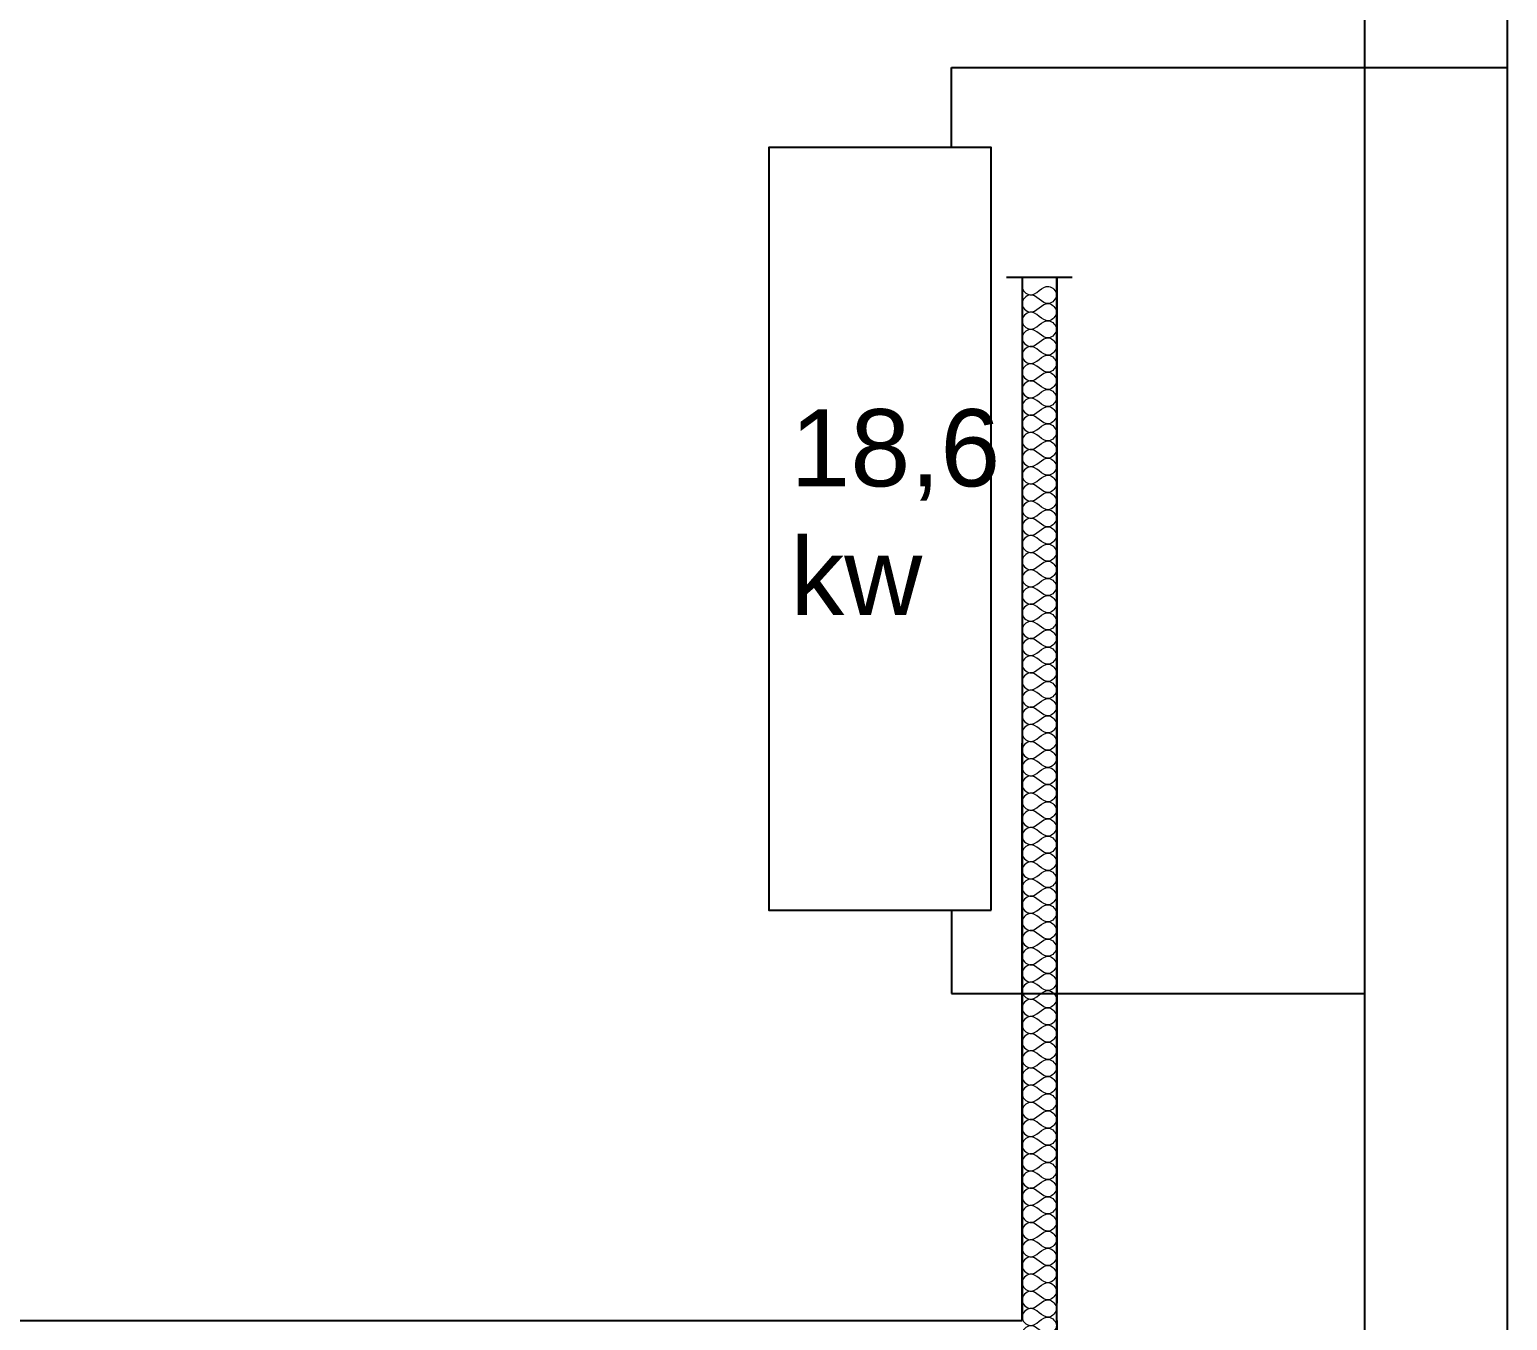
# Model space of a CAD drawing. Header units: metres. Extents: x 125 to 1179, y 511 to 749.
# Drawn here: x 306.93 to 354.77, y 605.92 to 647.73 of the extents above; entities that cross this region are included whole.
import ezdxf

# ---------------------------------------------------------------- set-up
doc = ezdxf.new("R2010")
doc.units = ezdxf.units.M
doc.layers.add('Text18', color=8, linetype='Continuous', lineweight=18)
doc.styles.get("Standard").update_dxf_attribs({"font": 'arial.ttf'})

msp = doc.modelspace()

# ---------------------------------------------------------------- linework, layer by layer
at = {"color": 152, "true_color": 0x2776bb}
for p, q in [((354.774, 566.675), (354.774, 691.675)), ((336.774, 643.904), (336.774, 646.501)), ((336.774, 646.501), (354.774, 646.501))]:
    msp.add_line(p, q, dxfattribs=at)
at = {"color": 30, "true_color": 0xf26722}
for p, q in [((350.148, 664.036), (350.148, 538.775)), ((336.774, 619.204), (336.774, 616.504)), ((336.774, 616.504), (350.148, 616.504))]:
    msp.add_line(p, q, dxfattribs=at)
for p, q in [((338.562, 639.702), (340.686, 639.702)), ((339.062, 639.702), (339.062, 605.919)), ((340.186, 605.919), (340.186, 639.702)), ((340.186, 639.702), (340.186, 606.481)), ((339.062, 605.919), (339.062, 624.619)), ((140.186, 605.919), (339.062, 605.919)), ((340.186, 605.919), (340.186, 604.796))]:
    msp.add_line(p, q)
msp.add_lwpolyline([(338.062, 619.204), (338.062, 643.904), (330.862, 643.904), (330.862, 639.869), (330.862, 623.239), (330.862, 619.204)], close=True)
at = {"layer": 'Text18', "color": 0, "ltscale": 0.5}
for points, knots in [([(339.062, 639.409), (339.064, 639.279), (339.426, 638.913), (339.709, 639.439), (339.925, 639.409)], [1.2768335, 1.2768335, 1.2768335, 1.2768335, 1.6131741, 2.2173264, 2.2173264, 2.2173264, 2.2173264]), ([(339.925, 639.409), (340.045, 639.393), (340.305, 639.131), (339.81, 638.634), (339.427, 639.355), (339.063, 638.978), (339.062, 638.853)], [2.217326, 2.217326, 2.217326, 2.217326, 2.553667, 2.890008, 3.49416, 3.830501, 3.830501, 3.830501, 3.830501]), ([(339.062, 638.853), (339.064, 638.722), (339.426, 638.357), (339.709, 638.883), (339.925, 638.853)], [1.2768335, 1.2768335, 1.2768335, 1.2768335, 1.6131741, 2.2173264, 2.2173264, 2.2173264, 2.2173264]), ([(339.925, 638.853), (340.045, 638.837), (340.305, 638.575), (339.81, 638.078), (339.427, 638.798), (339.063, 638.421), (339.062, 638.297)], [2.217326, 2.217326, 2.217326, 2.217326, 2.553667, 2.890008, 3.49416, 3.830501, 3.830501, 3.830501, 3.830501]), ([(339.062, 638.297), (339.064, 638.166), (339.426, 637.801), (339.709, 638.327), (339.925, 638.297)], [1.2768335, 1.2768335, 1.2768335, 1.2768335, 1.6131741, 2.2173264, 2.2173264, 2.2173264, 2.2173264]), ([(339.925, 638.297), (340.045, 638.28), (340.305, 638.019), (339.81, 637.521), (339.427, 638.242), (339.063, 637.865), (339.062, 637.74)], [2.217326, 2.217326, 2.217326, 2.217326, 2.553667, 2.890008, 3.49416, 3.830501, 3.830501, 3.830501, 3.830501]), ([(339.062, 637.74), (339.064, 637.61), (339.426, 637.244), (339.709, 637.77), (339.925, 637.74)], [1.2768335, 1.2768335, 1.2768335, 1.2768335, 1.6131741, 2.2173264, 2.2173264, 2.2173264, 2.2173264]), ([(339.925, 637.74), (340.045, 637.724), (340.305, 637.463), (339.81, 636.965), (339.427, 637.686), (339.063, 637.309), (339.062, 637.184)], [2.217326, 2.217326, 2.217326, 2.217326, 2.553667, 2.890008, 3.49416, 3.830501, 3.830501, 3.830501, 3.830501]), ([(339.062, 637.184), (339.064, 637.053), (339.426, 636.688), (339.709, 637.214), (339.925, 637.184)], [1.2768335, 1.2768335, 1.2768335, 1.2768335, 1.6131741, 2.2173264, 2.2173264, 2.2173264, 2.2173264]), ([(339.925, 637.184), (340.045, 637.168), (340.305, 636.906), (339.81, 636.409), (339.427, 637.129), (339.063, 636.753), (339.062, 636.628)], [2.217326, 2.217326, 2.217326, 2.217326, 2.553667, 2.890008, 3.49416, 3.830501, 3.830501, 3.830501, 3.830501]), ([(339.062, 636.628), (339.064, 636.497), (339.426, 636.132), (339.709, 636.658), (339.925, 636.628)], [1.2768335, 1.2768335, 1.2768335, 1.2768335, 1.6131741, 2.2173264, 2.2173264, 2.2173264, 2.2173264]), ([(339.925, 636.628), (340.045, 636.611), (340.305, 636.35), (339.81, 635.852), (339.427, 636.573), (339.063, 636.196), (339.062, 636.072)], [2.217326, 2.217326, 2.217326, 2.217326, 2.553667, 2.890008, 3.49416, 3.830501, 3.830501, 3.830501, 3.830501]), ([(339.062, 636.072), (339.064, 635.941), (339.426, 635.575), (339.709, 636.101), (339.925, 636.072)], [1.2768335, 1.2768335, 1.2768335, 1.2768335, 1.6131741, 2.2173264, 2.2173264, 2.2173264, 2.2173264]), ([(339.925, 636.072), (340.045, 636.055), (340.305, 635.794), (339.81, 635.296), (339.427, 636.017), (339.063, 635.64), (339.062, 635.515)], [2.217326, 2.217326, 2.217326, 2.217326, 2.553667, 2.890008, 3.49416, 3.830501, 3.830501, 3.830501, 3.830501]), ([(339.062, 635.515), (339.064, 635.384), (339.426, 635.019), (339.709, 635.545), (339.925, 635.515)], [1.2768335, 1.2768335, 1.2768335, 1.2768335, 1.6131741, 2.2173264, 2.2173264, 2.2173264, 2.2173264]), ([(339.925, 635.515), (340.045, 635.499), (340.305, 635.237), (339.81, 634.74), (339.427, 635.46), (339.063, 635.084), (339.062, 634.959)], [2.217326, 2.217326, 2.217326, 2.217326, 2.553667, 2.890008, 3.49416, 3.830501, 3.830501, 3.830501, 3.830501]), ([(339.062, 634.959), (339.064, 634.828), (339.426, 634.463), (339.709, 634.989), (339.925, 634.959)], [1.2768335, 1.2768335, 1.2768335, 1.2768335, 1.6131741, 2.2173264, 2.2173264, 2.2173264, 2.2173264]), ([(339.925, 634.959), (340.045, 634.942), (340.305, 634.681), (339.81, 634.183), (339.427, 634.904), (339.063, 634.527), (339.062, 634.403)], [2.217326, 2.217326, 2.217326, 2.217326, 2.553667, 2.890008, 3.49416, 3.830501, 3.830501, 3.830501, 3.830501]), ([(339.062, 634.403), (339.064, 634.272), (339.426, 633.906), (339.709, 634.432), (339.925, 634.403)], [1.2768335, 1.2768335, 1.2768335, 1.2768335, 1.6131741, 2.2173264, 2.2173264, 2.2173264, 2.2173264]), ([(339.925, 634.403), (340.045, 634.386), (340.305, 634.125), (339.81, 633.627), (339.427, 634.348), (339.063, 633.971), (339.062, 633.846)], [2.217326, 2.217326, 2.217326, 2.217326, 2.553667, 2.890008, 3.49416, 3.830501, 3.830501, 3.830501, 3.830501]), ([(339.062, 633.846), (339.064, 633.716), (339.426, 633.35), (339.709, 633.876), (339.925, 633.846)], [1.2768335, 1.2768335, 1.2768335, 1.2768335, 1.6131741, 2.2173264, 2.2173264, 2.2173264, 2.2173264]), ([(339.925, 633.846), (340.045, 633.83), (340.305, 633.568), (339.81, 633.071), (339.427, 633.792), (339.063, 633.415), (339.062, 633.29)], [2.217326, 2.217326, 2.217326, 2.217326, 2.553667, 2.890008, 3.49416, 3.830501, 3.830501, 3.830501, 3.830501]), ([(339.062, 633.29), (339.064, 633.159), (339.426, 632.794), (339.709, 633.32), (339.925, 633.29)], [1.2768335, 1.2768335, 1.2768335, 1.2768335, 1.6131741, 2.2173264, 2.2173264, 2.2173264, 2.2173264]), ([(339.925, 633.29), (340.045, 633.273), (340.305, 633.012), (339.81, 632.515), (339.427, 633.235), (339.063, 632.858), (339.062, 632.734)], [2.217326, 2.217326, 2.217326, 2.217326, 2.553667, 2.890008, 3.49416, 3.830501, 3.830501, 3.830501, 3.830501]), ([(339.062, 632.734), (339.064, 632.603), (339.426, 632.237), (339.709, 632.763), (339.925, 632.734)], [1.2768335, 1.2768335, 1.2768335, 1.2768335, 1.6131741, 2.2173264, 2.2173264, 2.2173264, 2.2173264]), ([(339.925, 632.734), (340.045, 632.717), (340.305, 632.456), (339.81, 631.958), (339.427, 632.679), (339.063, 632.302), (339.062, 632.177)], [2.217326, 2.217326, 2.217326, 2.217326, 2.553667, 2.890008, 3.49416, 3.830501, 3.830501, 3.830501, 3.830501]), ([(339.062, 632.177), (339.064, 632.047), (339.426, 631.681), (339.709, 632.207), (339.925, 632.177)], [1.2768335, 1.2768335, 1.2768335, 1.2768335, 1.6131741, 2.2173264, 2.2173264, 2.2173264, 2.2173264]), ([(339.925, 632.177), (340.045, 632.161), (340.305, 631.899), (339.81, 631.402), (339.427, 632.123), (339.063, 631.746), (339.062, 631.621)], [2.217326, 2.217326, 2.217326, 2.217326, 2.553667, 2.890008, 3.49416, 3.830501, 3.830501, 3.830501, 3.830501]), ([(339.062, 631.621), (339.064, 631.49), (339.426, 631.125), (339.709, 631.651), (339.925, 631.621)], [1.2768335, 1.2768335, 1.2768335, 1.2768335, 1.6131741, 2.2173264, 2.2173264, 2.2173264, 2.2173264]), ([(339.925, 631.621), (340.045, 631.604), (340.305, 631.343), (339.81, 630.846), (339.427, 631.566), (339.063, 631.189), (339.062, 631.065)], [2.217326, 2.217326, 2.217326, 2.217326, 2.553667, 2.890008, 3.49416, 3.830501, 3.830501, 3.830501, 3.830501]), ([(339.062, 631.065), (339.064, 630.934), (339.426, 630.568), (339.709, 631.095), (339.925, 631.065)], [1.2768335, 1.2768335, 1.2768335, 1.2768335, 1.6131741, 2.2173264, 2.2173264, 2.2173264, 2.2173264]), ([(339.925, 631.065), (340.045, 631.048), (340.305, 630.787), (339.81, 630.289), (339.427, 631.01), (339.063, 630.633), (339.062, 630.508)], [2.217326, 2.217326, 2.217326, 2.217326, 2.553667, 2.890008, 3.49416, 3.830501, 3.830501, 3.830501, 3.830501]), ([(339.062, 630.508), (339.064, 630.378), (339.426, 630.012), (339.709, 630.538), (339.925, 630.508)], [1.2768335, 1.2768335, 1.2768335, 1.2768335, 1.6131741, 2.2173264, 2.2173264, 2.2173264, 2.2173264]), ([(339.925, 630.508), (340.045, 630.492), (340.305, 630.23), (339.81, 629.733), (339.427, 630.454), (339.063, 630.077), (339.062, 629.952)], [2.217326, 2.217326, 2.217326, 2.217326, 2.553667, 2.890008, 3.49416, 3.830501, 3.830501, 3.830501, 3.830501]), ([(339.062, 629.952), (339.064, 629.821), (339.426, 629.456), (339.709, 629.982), (339.925, 629.952)], [1.2768335, 1.2768335, 1.2768335, 1.2768335, 1.6131741, 2.2173264, 2.2173264, 2.2173264, 2.2173264]), ([(339.925, 629.952), (340.045, 629.935), (340.305, 629.674), (339.81, 629.177), (339.427, 629.897), (339.063, 629.52), (339.062, 629.396)], [2.217326, 2.217326, 2.217326, 2.217326, 2.553667, 2.890008, 3.49416, 3.830501, 3.830501, 3.830501, 3.830501]), ([(339.062, 629.396), (339.064, 629.265), (339.426, 628.899), (339.709, 629.426), (339.925, 629.396)], [1.2768335, 1.2768335, 1.2768335, 1.2768335, 1.6131741, 2.2173264, 2.2173264, 2.2173264, 2.2173264]), ([(339.925, 629.396), (340.045, 629.379), (340.305, 629.118), (339.81, 628.62), (339.427, 629.341), (339.063, 628.964), (339.062, 628.839)], [2.217326, 2.217326, 2.217326, 2.217326, 2.553667, 2.890008, 3.49416, 3.830501, 3.830501, 3.830501, 3.830501]), ([(339.062, 628.839), (339.064, 628.709), (339.426, 628.343), (339.709, 628.869), (339.925, 628.839)], [1.2768335, 1.2768335, 1.2768335, 1.2768335, 1.6131741, 2.2173264, 2.2173264, 2.2173264, 2.2173264]), ([(339.925, 628.839), (340.045, 628.823), (340.305, 628.561), (339.81, 628.064), (339.427, 628.785), (339.063, 628.408), (339.062, 628.283)], [2.217326, 2.217326, 2.217326, 2.217326, 2.553667, 2.890008, 3.49416, 3.830501, 3.830501, 3.830501, 3.830501]), ([(339.062, 628.283), (339.064, 628.152), (339.426, 627.787), (339.709, 628.313), (339.925, 628.283)], [1.2768335, 1.2768335, 1.2768335, 1.2768335, 1.6131741, 2.2173264, 2.2173264, 2.2173264, 2.2173264]), ([(339.925, 628.283), (340.045, 628.266), (340.305, 628.005), (339.81, 627.508), (339.427, 628.228), (339.063, 627.851), (339.062, 627.727)], [2.217326, 2.217326, 2.217326, 2.217326, 2.553667, 2.890008, 3.49416, 3.830501, 3.830501, 3.830501, 3.830501]), ([(339.062, 627.727), (339.064, 627.596), (339.426, 627.23), (339.709, 627.757), (339.925, 627.727)], [1.2768335, 1.2768335, 1.2768335, 1.2768335, 1.6131741, 2.2173264, 2.2173264, 2.2173264, 2.2173264]), ([(339.925, 627.727), (340.045, 627.71), (340.305, 627.449), (339.81, 626.951), (339.427, 627.672), (339.063, 627.295), (339.062, 627.17)], [2.217326, 2.217326, 2.217326, 2.217326, 2.553667, 2.890008, 3.49416, 3.830501, 3.830501, 3.830501, 3.830501]), ([(339.062, 627.17), (339.064, 627.04), (339.426, 626.674), (339.709, 627.2), (339.925, 627.17)], [1.2768335, 1.2768335, 1.2768335, 1.2768335, 1.6131741, 2.2173264, 2.2173264, 2.2173264, 2.2173264]), ([(339.925, 627.17), (340.045, 627.154), (340.305, 626.892), (339.81, 626.395), (339.427, 627.116), (339.063, 626.739), (339.062, 626.614)], [2.217326, 2.217326, 2.217326, 2.217326, 2.553667, 2.890008, 3.49416, 3.830501, 3.830501, 3.830501, 3.830501]), ([(339.062, 626.614), (339.064, 626.483), (339.426, 626.118), (339.709, 626.644), (339.925, 626.614)], [1.2768335, 1.2768335, 1.2768335, 1.2768335, 1.6131741, 2.2173264, 2.2173264, 2.2173264, 2.2173264]), ([(339.925, 626.614), (340.045, 626.597), (340.305, 626.336), (339.81, 625.839), (339.427, 626.559), (339.063, 626.182), (339.062, 626.058)], [2.217326, 2.217326, 2.217326, 2.217326, 2.553667, 2.890008, 3.49416, 3.830501, 3.830501, 3.830501, 3.830501]), ([(339.062, 626.058), (339.064, 625.927), (339.426, 625.561), (339.709, 626.088), (339.925, 626.058)], [1.2768335, 1.2768335, 1.2768335, 1.2768335, 1.6131741, 2.2173264, 2.2173264, 2.2173264, 2.2173264]), ([(339.925, 626.058), (340.045, 626.041), (340.305, 625.78), (339.81, 625.282), (339.427, 626.003), (339.063, 625.626), (339.062, 625.501)], [2.217326, 2.217326, 2.217326, 2.217326, 2.553667, 2.890008, 3.49416, 3.830501, 3.830501, 3.830501, 3.830501]), ([(339.062, 625.501), (339.064, 625.371), (339.426, 625.005), (339.709, 625.531), (339.925, 625.501)], [1.2768335, 1.2768335, 1.2768335, 1.2768335, 1.6131741, 2.2173264, 2.2173264, 2.2173264, 2.2173264]), ([(339.925, 625.501), (340.045, 625.485), (340.305, 625.223), (339.81, 624.726), (339.427, 625.447), (339.063, 625.07), (339.062, 624.945)], [2.217326, 2.217326, 2.217326, 2.217326, 2.553667, 2.890008, 3.49416, 3.830501, 3.830501, 3.830501, 3.830501]), ([(339.062, 624.945), (339.064, 624.814), (339.426, 624.449), (339.709, 624.975), (339.925, 624.945)], [1.2768335, 1.2768335, 1.2768335, 1.2768335, 1.6131741, 2.2173264, 2.2173264, 2.2173264, 2.2173264]), ([(339.925, 624.945), (340.045, 624.928), (340.305, 624.667), (339.81, 624.17), (339.427, 624.89), (339.063, 624.513), (339.062, 624.389)], [2.217326, 2.217326, 2.217326, 2.217326, 2.553667, 2.890008, 3.49416, 3.830501, 3.830501, 3.830501, 3.830501]), ([(339.062, 624.389), (339.064, 624.258), (339.426, 623.892), (339.709, 624.419), (339.925, 624.389)], [1.2768335, 1.2768335, 1.2768335, 1.2768335, 1.6131741, 2.2173264, 2.2173264, 2.2173264, 2.2173264]), ([(339.925, 624.389), (340.045, 624.372), (340.305, 624.111), (339.81, 623.613), (339.427, 624.334), (339.063, 623.957), (339.062, 623.832)], [2.217326, 2.217326, 2.217326, 2.217326, 2.553667, 2.890008, 3.49416, 3.830501, 3.830501, 3.830501, 3.830501]), ([(339.062, 623.832), (339.064, 623.702), (339.426, 623.336), (339.709, 623.862), (339.925, 623.832)], [1.2768335, 1.2768335, 1.2768335, 1.2768335, 1.6131741, 2.2173264, 2.2173264, 2.2173264, 2.2173264]), ([(339.925, 623.832), (340.045, 623.816), (340.305, 623.554), (339.81, 623.057), (339.427, 623.778), (339.063, 623.401), (339.062, 623.276)], [2.217326, 2.217326, 2.217326, 2.217326, 2.553667, 2.890008, 3.49416, 3.830501, 3.830501, 3.830501, 3.830501]), ([(339.062, 623.276), (339.064, 623.145), (339.426, 622.78), (339.709, 623.306), (339.925, 623.276)], [1.2768335, 1.2768335, 1.2768335, 1.2768335, 1.6131741, 2.2173264, 2.2173264, 2.2173264, 2.2173264]), ([(339.925, 623.276), (340.045, 623.259), (340.305, 622.998), (339.81, 622.501), (339.427, 623.221), (339.063, 622.844), (339.062, 622.72)], [2.217326, 2.217326, 2.217326, 2.217326, 2.553667, 2.890008, 3.49416, 3.830501, 3.830501, 3.830501, 3.830501]), ([(339.062, 622.72), (339.064, 622.589), (339.426, 622.223), (339.709, 622.75), (339.925, 622.72)], [1.2768335, 1.2768335, 1.2768335, 1.2768335, 1.6131741, 2.2173264, 2.2173264, 2.2173264, 2.2173264]), ([(339.925, 622.72), (340.045, 622.703), (340.305, 622.442), (339.81, 621.944), (339.427, 622.665), (339.063, 622.288), (339.062, 622.163)], [2.217326, 2.217326, 2.217326, 2.217326, 2.553667, 2.890008, 3.49416, 3.830501, 3.830501, 3.830501, 3.830501]), ([(339.062, 622.163), (339.064, 622.033), (339.426, 621.667), (339.709, 622.193), (339.925, 622.163)], [1.2768335, 1.2768335, 1.2768335, 1.2768335, 1.6131741, 2.2173264, 2.2173264, 2.2173264, 2.2173264]), ([(339.925, 622.163), (340.045, 622.147), (340.305, 621.885), (339.81, 621.388), (339.427, 622.109), (339.063, 621.732), (339.062, 621.607)], [2.217326, 2.217326, 2.217326, 2.217326, 2.553667, 2.890008, 3.49416, 3.830501, 3.830501, 3.830501, 3.830501]), ([(339.062, 621.607), (339.064, 621.476), (339.426, 621.111), (339.709, 621.637), (339.925, 621.607)], [1.2768335, 1.2768335, 1.2768335, 1.2768335, 1.6131741, 2.2173264, 2.2173264, 2.2173264, 2.2173264]), ([(339.925, 621.607), (340.045, 621.59), (340.305, 621.329), (339.81, 620.832), (339.427, 621.552), (339.063, 621.175), (339.062, 621.051)], [2.217326, 2.217326, 2.217326, 2.217326, 2.553667, 2.890008, 3.49416, 3.830501, 3.830501, 3.830501, 3.830501]), ([(339.062, 621.051), (339.064, 620.92), (339.426, 620.555), (339.709, 621.081), (339.925, 621.051)], [1.2768335, 1.2768335, 1.2768335, 1.2768335, 1.6131741, 2.2173264, 2.2173264, 2.2173264, 2.2173264]), ([(339.925, 621.051), (340.045, 621.034), (340.305, 620.773), (339.81, 620.275), (339.427, 620.996), (339.063, 620.619), (339.062, 620.494)], [2.217326, 2.217326, 2.217326, 2.217326, 2.553667, 2.890008, 3.49416, 3.830501, 3.830501, 3.830501, 3.830501]), ([(339.062, 620.494), (339.064, 620.364), (339.426, 619.998), (339.709, 620.524), (339.925, 620.494)], [1.2768335, 1.2768335, 1.2768335, 1.2768335, 1.6131741, 2.2173264, 2.2173264, 2.2173264, 2.2173264]), ([(339.925, 620.494), (340.045, 620.478), (340.305, 620.217), (339.81, 619.719), (339.427, 620.44), (339.063, 620.063), (339.062, 619.938)], [2.217326, 2.217326, 2.217326, 2.217326, 2.553667, 2.890008, 3.49416, 3.830501, 3.830501, 3.830501, 3.830501]), ([(339.062, 619.938), (339.064, 619.807), (339.426, 619.442), (339.709, 619.968), (339.925, 619.938)], [1.2768335, 1.2768335, 1.2768335, 1.2768335, 1.6131741, 2.2173264, 2.2173264, 2.2173264, 2.2173264]), ([(339.925, 619.938), (340.045, 619.922), (340.305, 619.66), (339.81, 619.163), (339.427, 619.883), (339.063, 619.507), (339.062, 619.382)], [2.217326, 2.217326, 2.217326, 2.217326, 2.553667, 2.890008, 3.49416, 3.830501, 3.830501, 3.830501, 3.830501]), ([(339.062, 619.382), (339.064, 619.251), (339.426, 618.886), (339.709, 619.412), (339.925, 619.382)], [1.2768335, 1.2768335, 1.2768335, 1.2768335, 1.6131741, 2.2173264, 2.2173264, 2.2173264, 2.2173264]), ([(339.925, 619.382), (340.045, 619.365), (340.305, 619.104), (339.81, 618.606), (339.427, 619.327), (339.063, 618.95), (339.062, 618.826)], [2.217326, 2.217326, 2.217326, 2.217326, 2.553667, 2.890008, 3.49416, 3.830501, 3.830501, 3.830501, 3.830501]), ([(339.062, 618.826), (339.064, 618.695), (339.426, 618.329), (339.709, 618.855), (339.925, 618.826)], [1.2768335, 1.2768335, 1.2768335, 1.2768335, 1.6131741, 2.2173264, 2.2173264, 2.2173264, 2.2173264]), ([(339.925, 618.826), (340.045, 618.809), (340.305, 618.548), (339.81, 618.05), (339.427, 618.771), (339.063, 618.394), (339.062, 618.269)], [2.217326, 2.217326, 2.217326, 2.217326, 2.553667, 2.890008, 3.49416, 3.830501, 3.830501, 3.830501, 3.830501]), ([(339.062, 618.269), (339.064, 618.138), (339.426, 617.773), (339.709, 618.299), (339.925, 618.269)], [1.2768335, 1.2768335, 1.2768335, 1.2768335, 1.6131741, 2.2173264, 2.2173264, 2.2173264, 2.2173264]), ([(339.925, 618.269), (340.045, 618.253), (340.305, 617.991), (339.81, 617.494), (339.427, 618.214), (339.063, 617.838), (339.062, 617.713)], [2.217326, 2.217326, 2.217326, 2.217326, 2.553667, 2.890008, 3.49416, 3.830501, 3.830501, 3.830501, 3.830501]), ([(339.062, 617.713), (339.064, 617.582), (339.426, 617.217), (339.709, 617.743), (339.925, 617.713)], [1.2768335, 1.2768335, 1.2768335, 1.2768335, 1.6131741, 2.2173264, 2.2173264, 2.2173264, 2.2173264]), ([(339.925, 617.713), (340.045, 617.696), (340.305, 617.435), (339.81, 616.937), (339.427, 617.658), (339.063, 617.281), (339.062, 617.157)], [2.217326, 2.217326, 2.217326, 2.217326, 2.553667, 2.890008, 3.49416, 3.830501, 3.830501, 3.830501, 3.830501]), ([(339.062, 617.157), (339.064, 617.026), (339.426, 616.66), (339.709, 617.186), (339.925, 617.157)], [1.2768335, 1.2768335, 1.2768335, 1.2768335, 1.6131741, 2.2173264, 2.2173264, 2.2173264, 2.2173264]), ([(339.925, 617.157), (340.045, 617.14), (340.305, 616.879), (339.81, 616.381), (339.427, 617.102), (339.063, 616.725), (339.062, 616.6)], [2.217326, 2.217326, 2.217326, 2.217326, 2.553667, 2.890008, 3.49416, 3.830501, 3.830501, 3.830501, 3.830501]), ([(339.062, 616.6), (339.064, 616.469), (339.426, 616.104), (339.709, 616.63), (339.925, 616.6)], [1.2768335, 1.2768335, 1.2768335, 1.2768335, 1.6131741, 2.2173264, 2.2173264, 2.2173264, 2.2173264]), ([(339.925, 616.6), (340.045, 616.584), (340.305, 616.322), (339.81, 615.825), (339.427, 616.545), (339.063, 616.169), (339.062, 616.044)], [2.217326, 2.217326, 2.217326, 2.217326, 2.553667, 2.890008, 3.49416, 3.830501, 3.830501, 3.830501, 3.830501]), ([(339.062, 616.044), (339.064, 615.913), (339.426, 615.548), (339.709, 616.074), (339.925, 616.044)], [1.2768335, 1.2768335, 1.2768335, 1.2768335, 1.6131741, 2.2173264, 2.2173264, 2.2173264, 2.2173264]), ([(339.925, 616.044), (340.045, 616.027), (340.305, 615.766), (339.81, 615.269), (339.427, 615.989), (339.063, 615.612), (339.062, 615.488)], [2.217326, 2.217326, 2.217326, 2.217326, 2.553667, 2.890008, 3.49416, 3.830501, 3.830501, 3.830501, 3.830501]), ([(339.062, 615.488), (339.064, 615.357), (339.426, 614.991), (339.709, 615.517), (339.925, 615.488)], [1.2768335, 1.2768335, 1.2768335, 1.2768335, 1.6131741, 2.2173264, 2.2173264, 2.2173264, 2.2173264]), ([(339.925, 615.488), (340.045, 615.471), (340.305, 615.21), (339.81, 614.712), (339.427, 615.433), (339.063, 615.056), (339.062, 614.931)], [2.217326, 2.217326, 2.217326, 2.217326, 2.553667, 2.890008, 3.49416, 3.830501, 3.830501, 3.830501, 3.830501]), ([(339.062, 614.931), (339.064, 614.801), (339.426, 614.435), (339.709, 614.961), (339.925, 614.931)], [1.2768335, 1.2768335, 1.2768335, 1.2768335, 1.6131741, 2.2173264, 2.2173264, 2.2173264, 2.2173264]), ([(339.925, 614.931), (340.045, 614.915), (340.305, 614.653), (339.81, 614.156), (339.427, 614.877), (339.063, 614.5), (339.062, 614.375)], [2.217326, 2.217326, 2.217326, 2.217326, 2.553667, 2.890008, 3.49416, 3.830501, 3.830501, 3.830501, 3.830501]), ([(339.062, 614.375), (339.064, 614.244), (339.426, 613.879), (339.709, 614.405), (339.925, 614.375)], [1.2768335, 1.2768335, 1.2768335, 1.2768335, 1.6131741, 2.2173264, 2.2173264, 2.2173264, 2.2173264]), ([(339.925, 614.375), (340.045, 614.358), (340.305, 614.097), (339.81, 613.6), (339.427, 614.32), (339.063, 613.943), (339.062, 613.819)], [2.217326, 2.217326, 2.217326, 2.217326, 2.553667, 2.890008, 3.49416, 3.830501, 3.830501, 3.830501, 3.830501]), ([(339.062, 613.819), (339.064, 613.688), (339.426, 613.322), (339.709, 613.849), (339.925, 613.819)], [1.2768335, 1.2768335, 1.2768335, 1.2768335, 1.6131741, 2.2173264, 2.2173264, 2.2173264, 2.2173264]), ([(339.925, 613.819), (340.045, 613.802), (340.305, 613.541), (339.81, 613.043), (339.427, 613.764), (339.063, 613.387), (339.062, 613.262)], [2.217326, 2.217326, 2.217326, 2.217326, 2.553667, 2.890008, 3.49416, 3.830501, 3.830501, 3.830501, 3.830501]), ([(339.062, 613.262), (339.064, 613.132), (339.426, 612.766), (339.709, 613.292), (339.925, 613.262)], [1.2768335, 1.2768335, 1.2768335, 1.2768335, 1.6131741, 2.2173264, 2.2173264, 2.2173264, 2.2173264]), ([(339.925, 613.262), (340.045, 613.246), (340.305, 612.984), (339.81, 612.487), (339.427, 613.208), (339.063, 612.831), (339.062, 612.706)], [2.217326, 2.217326, 2.217326, 2.217326, 2.553667, 2.890008, 3.49416, 3.830501, 3.830501, 3.830501, 3.830501]), ([(339.062, 612.706), (339.064, 612.575), (339.426, 612.21), (339.709, 612.736), (339.925, 612.706)], [1.2768335, 1.2768335, 1.2768335, 1.2768335, 1.6131741, 2.2173264, 2.2173264, 2.2173264, 2.2173264]), ([(339.925, 612.706), (340.045, 612.689), (340.305, 612.428), (339.81, 611.931), (339.427, 612.651), (339.063, 612.274), (339.062, 612.15)], [2.217326, 2.217326, 2.217326, 2.217326, 2.553667, 2.890008, 3.49416, 3.830501, 3.830501, 3.830501, 3.830501]), ([(339.062, 612.15), (339.064, 612.019), (339.426, 611.653), (339.709, 612.18), (339.925, 612.15)], [1.2768335, 1.2768335, 1.2768335, 1.2768335, 1.6131741, 2.2173264, 2.2173264, 2.2173264, 2.2173264]), ([(339.925, 612.15), (340.045, 612.133), (340.305, 611.872), (339.81, 611.374), (339.427, 612.095), (339.063, 611.718), (339.062, 611.593)], [2.217326, 2.217326, 2.217326, 2.217326, 2.553667, 2.890008, 3.49416, 3.830501, 3.830501, 3.830501, 3.830501]), ([(339.062, 611.593), (339.064, 611.463), (339.426, 611.097), (339.709, 611.623), (339.925, 611.593)], [1.2768335, 1.2768335, 1.2768335, 1.2768335, 1.6131741, 2.2173264, 2.2173264, 2.2173264, 2.2173264]), ([(339.925, 611.593), (340.045, 611.577), (340.305, 611.315), (339.81, 610.818), (339.427, 611.539), (339.063, 611.162), (339.062, 611.037)], [2.217326, 2.217326, 2.217326, 2.217326, 2.553667, 2.890008, 3.49416, 3.830501, 3.830501, 3.830501, 3.830501]), ([(339.062, 611.037), (339.064, 610.906), (339.426, 610.541), (339.709, 611.067), (339.925, 611.037)], [1.2768335, 1.2768335, 1.2768335, 1.2768335, 1.6131741, 2.2173264, 2.2173264, 2.2173264, 2.2173264]), ([(339.925, 611.037), (340.045, 611.02), (340.305, 610.759), (339.81, 610.262), (339.427, 610.982), (339.063, 610.605), (339.062, 610.481)], [2.217326, 2.217326, 2.217326, 2.217326, 2.553667, 2.890008, 3.49416, 3.830501, 3.830501, 3.830501, 3.830501]), ([(339.062, 610.481), (339.064, 610.35), (339.426, 609.984), (339.709, 610.511), (339.925, 610.481)], [1.2768335, 1.2768335, 1.2768335, 1.2768335, 1.6131741, 2.2173264, 2.2173264, 2.2173264, 2.2173264]), ([(339.925, 610.481), (340.045, 610.464), (340.305, 610.203), (339.81, 609.705), (339.427, 610.426), (339.063, 610.049), (339.062, 609.924)], [2.217326, 2.217326, 2.217326, 2.217326, 2.553667, 2.890008, 3.49416, 3.830501, 3.830501, 3.830501, 3.830501]), ([(339.062, 609.924), (339.064, 609.794), (339.426, 609.428), (339.709, 609.954), (339.925, 609.924)], [1.2768335, 1.2768335, 1.2768335, 1.2768335, 1.6131741, 2.2173264, 2.2173264, 2.2173264, 2.2173264]), ([(339.925, 609.924), (340.045, 609.908), (340.305, 609.646), (339.81, 609.149), (339.427, 609.87), (339.063, 609.493), (339.062, 609.368)], [2.217326, 2.217326, 2.217326, 2.217326, 2.553667, 2.890008, 3.49416, 3.830501, 3.830501, 3.830501, 3.830501]), ([(339.062, 609.368), (339.064, 609.237), (339.426, 608.872), (339.709, 609.398), (339.925, 609.368)], [1.2768335, 1.2768335, 1.2768335, 1.2768335, 1.6131741, 2.2173264, 2.2173264, 2.2173264, 2.2173264]), ([(339.925, 609.368), (340.045, 609.351), (340.305, 609.09), (339.81, 608.593), (339.427, 609.313), (339.063, 608.936), (339.062, 608.812)], [2.217326, 2.217326, 2.217326, 2.217326, 2.553667, 2.890008, 3.49416, 3.830501, 3.830501, 3.830501, 3.830501]), ([(339.062, 608.812), (339.064, 608.681), (339.426, 608.315), (339.709, 608.842), (339.925, 608.812)], [1.2768335, 1.2768335, 1.2768335, 1.2768335, 1.6131741, 2.2173264, 2.2173264, 2.2173264, 2.2173264]), ([(339.925, 608.812), (340.045, 608.795), (340.305, 608.534), (339.81, 608.036), (339.427, 608.757), (339.063, 608.38), (339.062, 608.255)], [2.217326, 2.217326, 2.217326, 2.217326, 2.553667, 2.890008, 3.49416, 3.830501, 3.830501, 3.830501, 3.830501]), ([(339.062, 608.255), (339.064, 608.125), (339.426, 607.759), (339.709, 608.285), (339.925, 608.255)], [1.2768335, 1.2768335, 1.2768335, 1.2768335, 1.6131741, 2.2173264, 2.2173264, 2.2173264, 2.2173264]), ([(339.925, 608.255), (340.045, 608.239), (340.305, 607.977), (339.81, 607.48), (339.427, 608.201), (339.063, 607.824), (339.062, 607.699)], [2.217326, 2.217326, 2.217326, 2.217326, 2.553667, 2.890008, 3.49416, 3.830501, 3.830501, 3.830501, 3.830501]), ([(339.062, 607.699), (339.064, 607.568), (339.426, 607.203), (339.709, 607.729), (339.925, 607.699)], [1.2768335, 1.2768335, 1.2768335, 1.2768335, 1.6131741, 2.2173264, 2.2173264, 2.2173264, 2.2173264]), ([(339.925, 607.699), (340.045, 607.682), (340.305, 607.421), (339.81, 606.924), (339.427, 607.644), (339.063, 607.267), (339.062, 607.143)], [2.217326, 2.217326, 2.217326, 2.217326, 2.553667, 2.890008, 3.49416, 3.830501, 3.830501, 3.830501, 3.830501]), ([(339.062, 607.143), (339.064, 607.012), (339.426, 606.646), (339.709, 607.173), (339.925, 607.143)], [1.2768335, 1.2768335, 1.2768335, 1.2768335, 1.6131741, 2.2173264, 2.2173264, 2.2173264, 2.2173264]), ([(339.925, 607.143), (340.045, 607.126), (340.305, 606.865), (339.81, 606.367), (339.427, 607.088), (339.063, 606.711), (339.062, 606.586)], [2.217326, 2.217326, 2.217326, 2.217326, 2.553667, 2.890008, 3.49416, 3.830501, 3.830501, 3.830501, 3.830501]), ([(339.062, 606.586), (339.064, 606.456), (339.426, 606.09), (339.709, 606.616), (339.925, 606.586)], [1.2768335, 1.2768335, 1.2768335, 1.2768335, 1.6131741, 2.2173264, 2.2173264, 2.2173264, 2.2173264]), ([(339.925, 606.586), (340.045, 606.57), (340.305, 606.308), (339.81, 605.811), (339.427, 606.532), (339.063, 606.155), (339.062, 606.03)], [2.217326, 2.217326, 2.217326, 2.217326, 2.553667, 2.890008, 3.49416, 3.830501, 3.830501, 3.830501, 3.830501]), ([(339.062, 606.03), (339.064, 605.899), (339.426, 605.534), (339.709, 606.06), (339.925, 606.03)], [1.2768335, 1.2768335, 1.2768335, 1.2768335, 1.6131741, 2.2173264, 2.2173264, 2.2173264, 2.2173264]), ([(339.925, 606.03), (340.045, 606.013), (340.305, 605.752), (339.81, 605.255), (339.427, 605.975), (339.063, 605.598), (339.062, 605.474)], [2.217326, 2.217326, 2.217326, 2.217326, 2.553667, 2.890008, 3.49416, 3.830501, 3.830501, 3.830501, 3.830501])]:
    msp.add_open_spline(points, degree=3, knots=knots, dxfattribs=at)

# ---------------------------------------------------------------- texts
at = {"color": 242, "true_color": 0xcd2027, "insert": (331.56, 635.432), "char_height": 2.5, "attachment_point": 1}
msp.add_mtext_dynamic_manual_height_columns('{\\C256;18,6^Jkw}', width=5.52343, gutter_width=12.5, heights=[0], dxfattribs=at)

doc.saveas('drawing.dxf')
